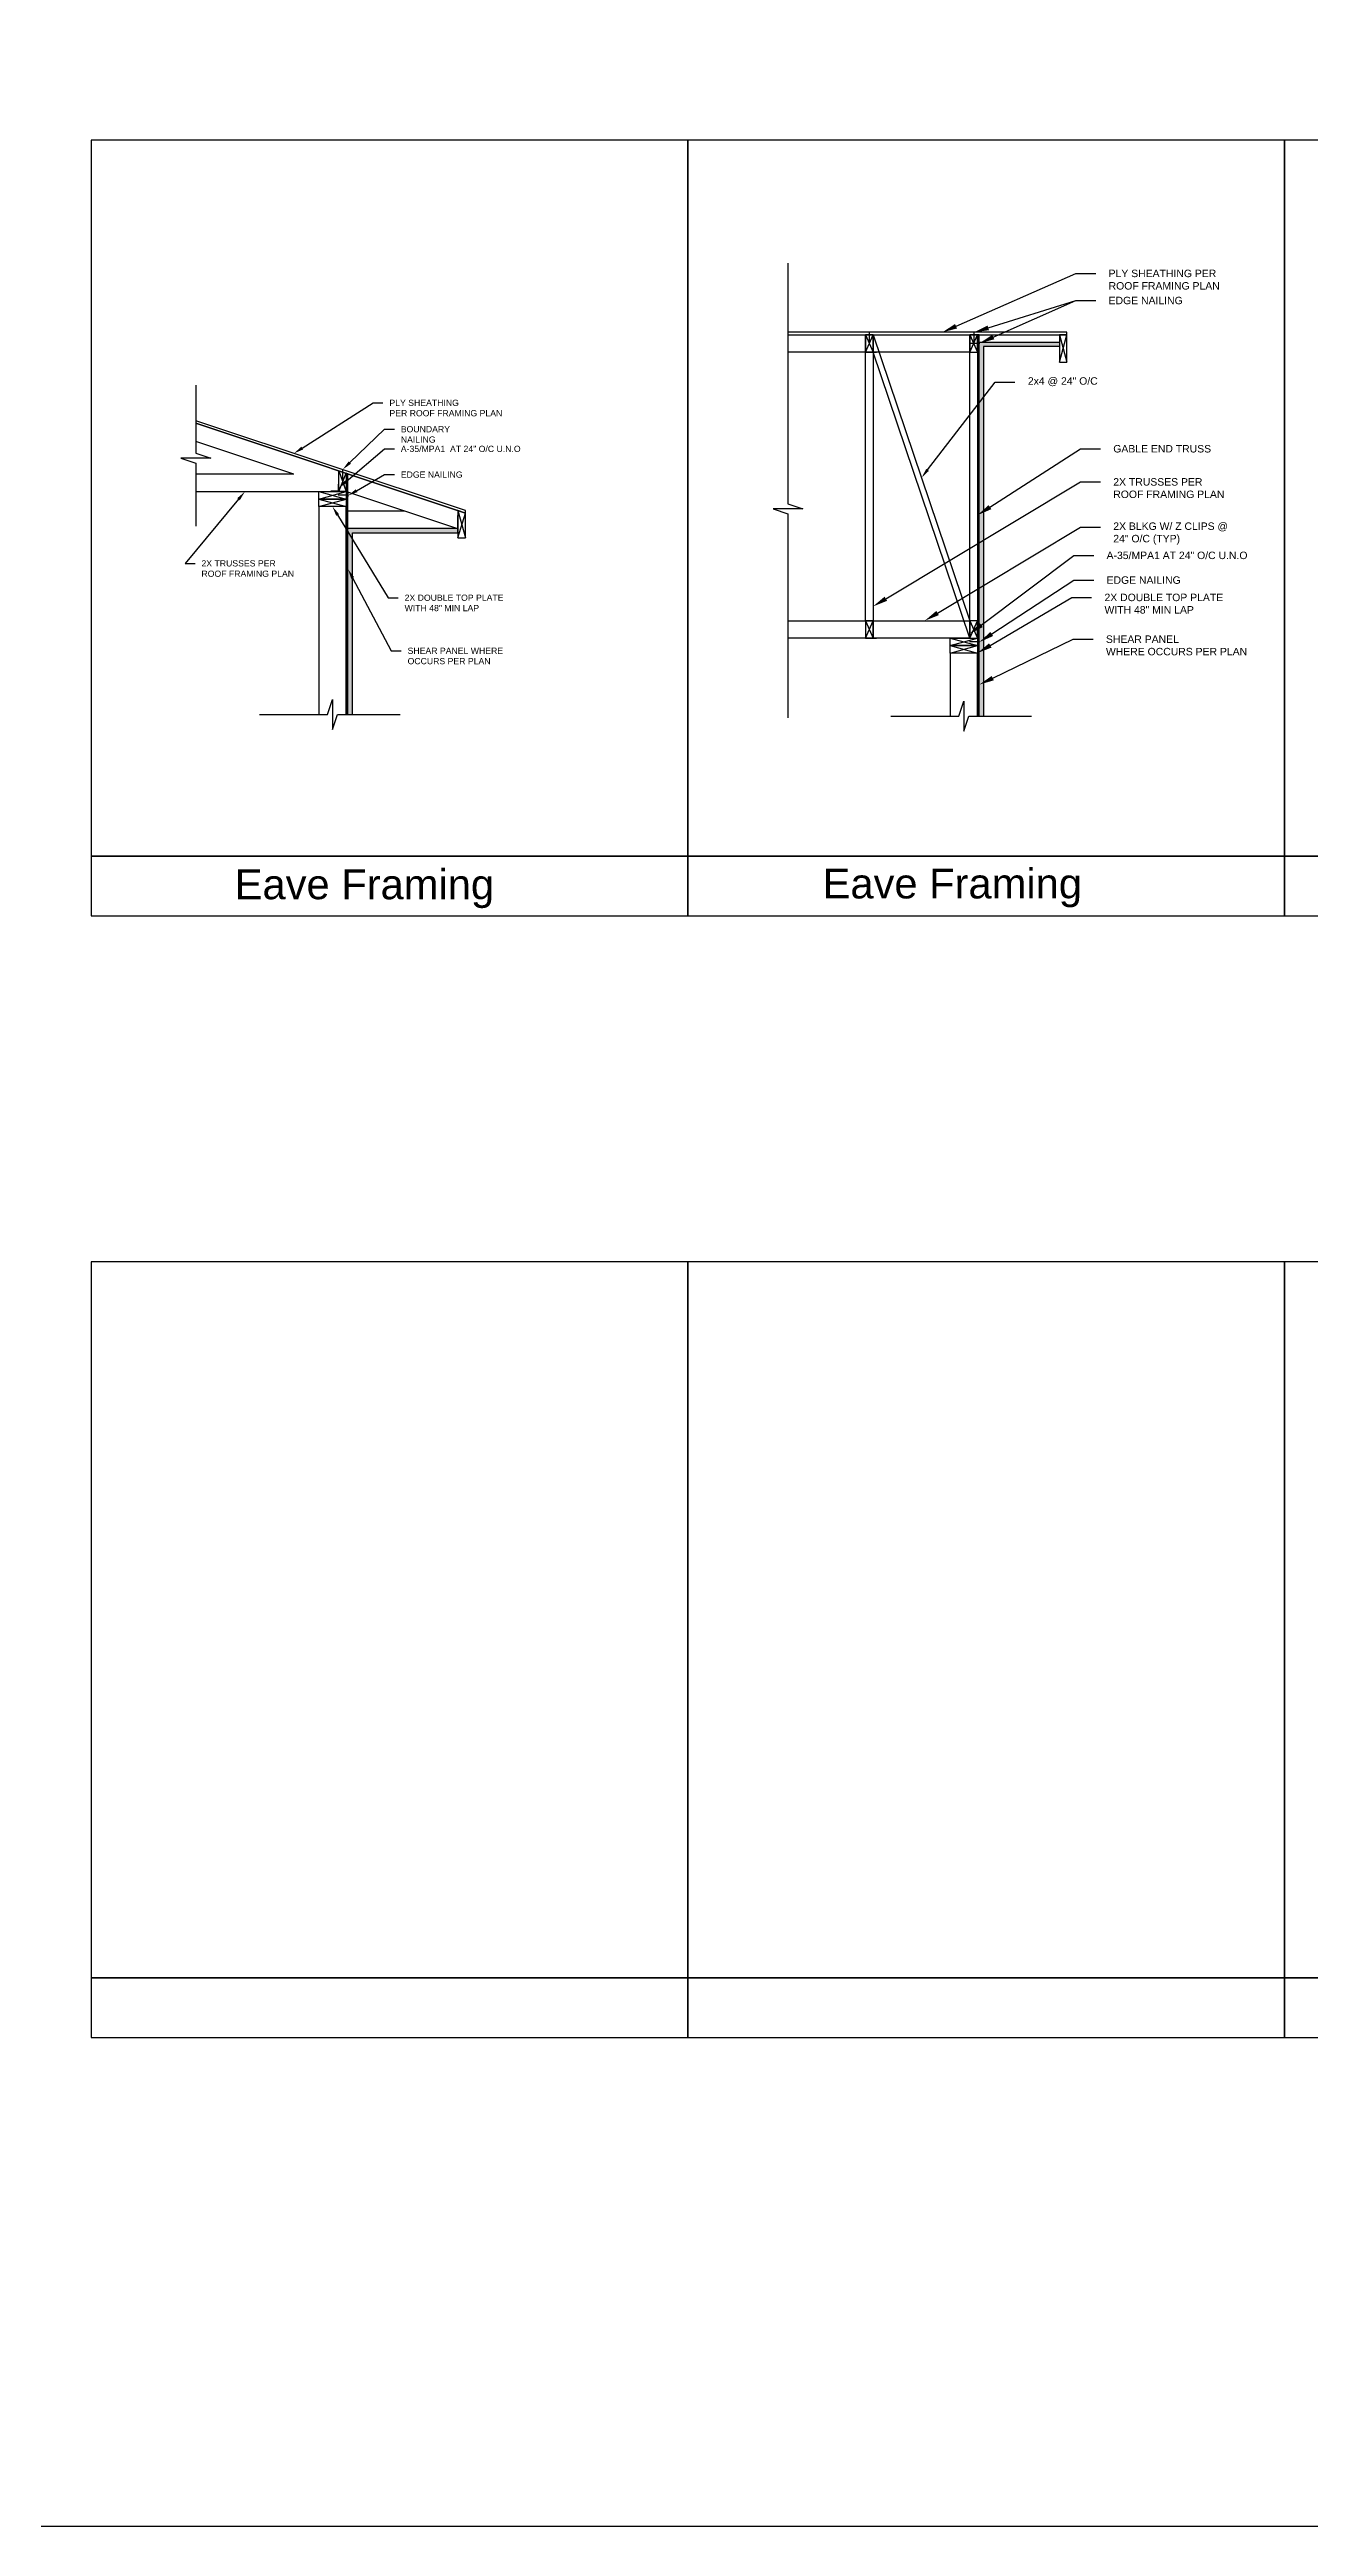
# Model space of a CAD drawing. Header units: inches. Extents: x -350 to 3672, y -1325 to 3943.
# Drawn here: x 1612.4 to 1865.8, y 1295.7 to 1794 of the extents above; entities that cross this region are included whole.
import ezdxf
from ezdxf import colors
from ezdxf.entities.mleader import LeaderData, LeaderLine
from ezdxf.math import Vec2, Vec3

# ---------------------------------------------------------------- set-up
doc = ezdxf.new("R2010")
doc.units = ezdxf.units.IN
doc.header["$MEASUREMENT"] = 0
doc.layers.add('F.P. Room Labels', color=7, linetype='Continuous')
doc.layers.add('Roof Framing - Details', color=7, linetype='Continuous')
doc.styles.get("Standard").update_dxf_attribs({"font": 'arial.ttf'})
pattern_1 = [(37.5, (0, 0), (-0.01889801, 0.57804713), [0, -0.456, 0, -0.51, 0, -0.4875]), (7.5, (0, 0), (0.530933, 0.84664382), [0, -0.246, 0, -0.411, 0, -0.1575]), (327.5, (-0.369, 0), (0.93424256, 0.00169772), [0, -0.15, 0, -0.54, 0, -0.705]), (317.5, (-0.369, 0), (0.90183798, 0.26330267), [0, -0.075, 0, -0.354, 0, -0.405])]

msp = doc.modelspace()

# ---------------------------------------------------------------- hatches: boundary and pattern name
at = {"transparency": 33554559}
h = msp.add_hatch(dxfattribs=at)
h.set_pattern_fill('AR-SAND', color=256, scale=0.3)
h.set_pattern_definition(pattern_1)
h.paths.add_polyline_path([(1675.1048, 1697.61147), (1676.24977, 1696.73647), (1694.55052, 1696.73647), (1694.55052, 1697.54715), (1694.35754, 1697.61147)])
h.paths.add_polyline_path([(1676.24977, 1696.73647), (1675.1048, 1697.61147), (1672.42552, 1697.61147), (1672.42552, 1693.56, 0.023620425), (1673.30052, 1692.33318), (1673.30052, 1696.73647)])
h.paths.add_polyline_path([(1673.30052, 1692.33318, -0.023620425), (1672.42552, 1693.56), (1672.42552, 1660.20312), (1673.30052, 1660.20312)])
at = {"layer": 'Roof Framing - Details', "transparency": 33554559}
h = msp.add_hatch(dxfattribs=at)
h.set_pattern_fill('AR-SAND', color=256, scale=0.3)
h.set_pattern_definition(pattern_1)
h.paths.add_polyline_path([(1799.40955, 1722.93634), (1800.28455, 1724.07275), (1800.28455, 1734.22467), (1815.53455, 1734.22467), (1815.53455, 1735.09967), (1799.40955, 1735.09967)])
h.paths.add_polyline_path([(1800.28455, 1724.07275), (1799.40955, 1722.93634), (1799.40955, 1716.17231, 0.014726735), (1800.28455, 1715.8293)])
h.paths.add_polyline_path([(1800.28455, 1715.8293, -0.014726735), (1799.40955, 1716.17231), (1799.40955, 1694.77363), (1800.28455, 1695.29852)])
h.paths.add_polyline_path([(1800.28455, 1695.29852), (1799.40955, 1694.77363), (1799.40955, 1685.65564), (1800.28455, 1686.18053)])
h.paths.add_polyline_path([(1799.40955, 1659.8642), (1800.28455, 1659.8642), (1800.28455, 1686.18053), (1799.40955, 1685.65564)])
at = {"layer": 'Roof Framing - Details', "transparency": 33554636}
h = msp.add_hatch(color=256, dxfattribs=at)
h.dxf.hatch_style = 1
h.paths.add_polyline_path([(1670.55052, 1706.54717), (1670.42552, 1706.54717), (1670.42552, 1705.17217), (1669.05052, 1705.17217), (1669.05052, 1705.04717), (1670.55052, 1705.04717)])
h = msp.add_hatch(color=256, dxfattribs=at)
h.dxf.hatch_style = 1
h.paths.add_polyline_path([(1797.53455, 1677.07684), (1797.40955, 1677.07684), (1797.40955, 1675.70184), (1796.03455, 1675.70184), (1796.03455, 1675.57684), (1797.53455, 1675.57684)])

# ---------------------------------------------------------------- linework, layer by layer
msp.add_line((1696.05052, 1695.73647), (1696.05052, 1696.73647))
at = {"color": 3}
msp.add_lwpolyline([(1277.33969, 2172.8427), (2827.87242, 2172.8427), (2827.87242, 1295.71369), (1277.33969, 1295.71369)], close=True, dxfattribs=at)
for points in [[(1620.78058, 1775.72693), (1620.78058, 1631.72693), (1740.78058, 1631.72693), (1740.78058, 1775.72693), (1620.78058, 1775.72693)], [(1740.78058, 1775.72693), (1740.78058, 1631.72693), (1860.78058, 1631.72693), (1860.78058, 1775.72693), (1740.78058, 1775.72693)], [(1860.78058, 1775.72693), (1860.78058, 1631.72693), (1980.78058, 1631.72693), (1980.78058, 1775.72693), (1860.78058, 1775.72693)], [(1620.78058, 1631.72693), (1620.78058, 1619.72693), (1740.78058, 1619.72693), (1740.78058, 1631.72693), (1620.78058, 1631.72693)], [(1740.78058, 1631.72693), (1740.78058, 1619.72693), (1860.78058, 1619.72693), (1860.78058, 1631.72693), (1740.78058, 1631.72693)], [(1860.78058, 1631.72693), (1860.78058, 1619.72693), (1980.78058, 1619.72693), (1980.78058, 1631.72693), (1860.78058, 1631.72693)]]:
    msp.add_lwpolyline(points)
at = {"layer": 'F.P. Room Labels'}
for points in [[(1620.78058, 1550.0833), (1620.78058, 1406.0833), (1740.78058, 1406.0833), (1740.78058, 1550.0833), (1620.78058, 1550.0833)], [(1740.78058, 1550.0833), (1740.78058, 1406.0833), (1860.78058, 1406.0833), (1860.78058, 1550.0833), (1740.78058, 1550.0833)], [(1860.78058, 1550.0833), (1860.78058, 1406.0833), (1980.78058, 1406.0833), (1980.78058, 1550.0833), (1860.78058, 1550.0833)], [(1620.78058, 1406.0833), (1620.78058, 1394.0833), (1740.78058, 1394.0833), (1740.78058, 1406.0833), (1620.78058, 1406.0833)], [(1740.78058, 1406.0833), (1740.78058, 1394.0833), (1860.78058, 1394.0833), (1860.78058, 1406.0833), (1740.78058, 1406.0833)], [(1860.78058, 1406.0833), (1860.78058, 1394.0833), (1980.78058, 1394.0833), (1980.78058, 1406.0833), (1860.78058, 1406.0833)]]:
    msp.add_lwpolyline(points, dxfattribs=at)
at = {"layer": 'Roof Framing - Details'}
for p, q in [((1778.03455, 1736.59967), (1776.53455, 1736.59967)), ((1776.53455, 1736.59967), (1776.53455, 1733.09967)), ((1776.53455, 1736.59967), (1778.03455, 1733.09967)), ((1776.53455, 1733.09967), (1778.03455, 1736.59967)), ((1777.22205, 1737.09967), (1777.34705, 1737.09967)), ((1777.28455, 1737.09967), (1777.28455, 1735.09967)), ((1777.28455, 1736.59967), (1778.03455, 1736.59967)), ((1778.03455, 1733.09967), (1778.03455, 1736.59967)), ((1778.03455, 1733.09967), (1778.03455, 1736.59967)), ((1778.03455, 1736.59967), (1778.03455, 1733.09967)), ((1778.03455, 1736.59967), (1797.53455, 1679.07684)), ((1799.40955, 1734.84967), (1797.40955, 1734.84967)), ((1799.03455, 1736.59967), (1797.53455, 1736.59967)), ((1797.53455, 1736.59967), (1797.53455, 1733.09967)), ((1797.53455, 1736.59967), (1799.03455, 1733.09967)), ((1797.53455, 1733.09967), (1799.03455, 1736.59967)), ((1797.53455, 1733.09967), (1797.53455, 1736.59967)), ((1798.28455, 1736.59967), (1797.53455, 1736.59967)), ((1797.53455, 1736.59967), (1797.53455, 1733.09967)), ((1798.22205, 1737.09967), (1798.34705, 1737.09967)), ((1798.28455, 1737.09967), (1798.28455, 1735.09967)), ((1799.03455, 1733.09967), (1799.03455, 1736.59967)), ((1799.40955, 1734.91217), (1799.40955, 1734.78717)), ((1815.53455, 1731.09967), (1817.03455, 1736.59967)), ((1815.53455, 1736.59967), (1817.03455, 1731.09967)), ((1776.53455, 1733.09967), (1778.03455, 1733.09967)), ((1778.03455, 1733.09967), (1778.73463, 1733.09967)), ((1797.53455, 1675.57684), (1778.03455, 1733.09967)), ((1797.53455, 1733.09967), (1796.83447, 1733.09967)), ((1797.53455, 1733.09967), (1799.03455, 1733.09967)), ((1696.05052, 1700.73647), (1641.82996, 1718.81004)), ((1661.55055, 1708.54717), (1641.82996, 1715.12072)), ((1670.55052, 1709.2365), (1672.05052, 1705.04717)), ((1671.22861, 1709.48963), (1671.35361, 1709.48963)), ((1671.29111, 1709.48963), (1671.29111, 1707.48963)), ((1661.55055, 1708.54717), (1641.82996, 1708.54717)), ((1641.82996, 1705.04717), (1670.55052, 1705.04717)), ((1666.55052, 1705.04717), (1672.05052, 1703.54717)), ((1666.55052, 1703.54717), (1672.05052, 1705.04717)), ((1669.05052, 1705.04717), (1669.05052, 1705.17217)), ((1669.05052, 1705.17217), (1670.42552, 1705.17217)), ((1669.05052, 1705.04717), (1670.55052, 1705.04717)), ((1670.55052, 1706.54717), (1670.42552, 1706.54717)), ((1670.42552, 1706.54717), (1670.42552, 1705.17217)), ((1672.42552, 1704.29717), (1670.42552, 1704.29717)), ((1670.55052, 1705.04717), (1672.05052, 1708.73649)), ((1670.55052, 1705.04717), (1670.55052, 1708.54717)), ((1670.55052, 1705.04717), (1670.55052, 1706.54717)), ((1694.55052, 1697.54715), (1672.42552, 1704.92217)), ((1672.42552, 1704.92217), (1672.42552, 1704.04717)), ((1672.42552, 1704.35967), (1672.42552, 1704.23467)), ((1666.55052, 1703.54717), (1672.05052, 1702.04717)), ((1666.55052, 1702.04717), (1672.05052, 1703.54717)), ((1683.85757, 1701.11147), (1672.42552, 1701.11147)), ((1694.55052, 1701.23647), (1696.05052, 1695.73647)), ((1694.55052, 1695.73647), (1696.05052, 1700.73647)), ((1694.55052, 1696.73647), (1694.55052, 1700.23647)), ((1694.35754, 1697.61147), (1672.42552, 1697.61147)), ((1673.30052, 1660.20312), (1673.30052, 1696.73647)), ((1673.30052, 1696.73647), (1694.55052, 1696.73647)), ((1694.55052, 1697.54715), (1694.55052, 1696.67215)), ((1778.03455, 1679.07684), (1776.53455, 1679.07684)), ((1776.53455, 1679.07684), (1776.53455, 1675.57684)), ((1776.53455, 1679.07684), (1778.03455, 1675.57684)), ((1776.53455, 1675.57684), (1778.03455, 1679.07684)), ((1776.53455, 1675.57684), (1778.03455, 1675.57684)), ((1777.28455, 1679.07684), (1778.03455, 1679.07684)), ((1778.03455, 1675.57684), (1778.03455, 1679.07684)), ((1778.03455, 1679.07684), (1778.03455, 1675.57684)), ((1778.03455, 1675.57684), (1778.73463, 1675.57684)), ((1793.53455, 1675.57684), (1799.03455, 1674.07684)), ((1793.53455, 1674.07684), (1799.03455, 1675.57684)), ((1797.53455, 1675.57684), (1796.83447, 1675.57684)), ((1797.53455, 1677.07684), (1797.40955, 1677.07684)), ((1797.40955, 1677.07684), (1797.40955, 1675.70184)), ((1799.40955, 1674.82684), (1797.40955, 1674.82684)), ((1799.03455, 1679.07684), (1797.53455, 1679.07684)), ((1797.53455, 1679.07684), (1797.53455, 1675.57684)), ((1797.53455, 1679.07684), (1799.03455, 1675.57684)), ((1797.53455, 1675.57684), (1799.03455, 1679.07684)), ((1797.53455, 1675.57684), (1797.53455, 1679.07684)), ((1798.28455, 1679.07684), (1797.53455, 1679.07684)), ((1797.53455, 1679.07684), (1797.53455, 1675.57684)), ((1797.53455, 1675.57684), (1799.03455, 1675.57684)), ((1799.03455, 1675.57684), (1799.03455, 1679.07684)), ((1799.40955, 1674.88934), (1799.40955, 1674.76434)), ((1793.53455, 1674.07684), (1799.03455, 1672.57684)), ((1793.53455, 1672.57684), (1799.03455, 1674.07684)), ((1672.42552, 1660.20312), (1673.30052, 1660.20312))]:
    msp.add_line(p, q, dxfattribs=at)
for points in [[(1760.92307, 1751.00833), (1760.92307, 1702.59528), (1763.92307, 1701.59528), (1757.92307, 1701.59528), (1760.92307, 1700.59528), (1760.92307, 1659.55437)], [(1760.92307, 1736.59967), (1797.53455, 1736.59967), (1797.53455, 1733.09967), (1760.92307, 1733.09967)], [(1776.53455, 1679.07684), (1776.53455, 1736.59967), (1778.03455, 1736.59967), (1778.03455, 1679.07684), (1776.53455, 1679.07684)], [(1797.53455, 1679.07684), (1797.53455, 1736.59967), (1799.03455, 1736.59967), (1799.03455, 1679.07684), (1797.53455, 1679.07684)], [(1799.40955, 1659.8642), (1799.40955, 1736.59967), (1799.03455, 1736.59967), (1799.03455, 1659.8642)], [(1799.40955, 1659.8642), (1799.40955, 1735.09967), (1815.53455, 1735.09967), (1815.53455, 1734.22467), (1800.28455, 1734.22467), (1800.28455, 1659.8642)], [(1641.82996, 1726.44757), (1641.82996, 1712.74647), (1644.82996, 1711.74647), (1638.82996, 1711.74647), (1641.82996, 1710.74647), (1641.82996, 1698.11686)], [(1672.05052, 1660.20312), (1672.05052, 1702.04717), (1666.55052, 1702.04717), (1666.55052, 1660.20312)], [(1760.92307, 1679.07684), (1797.53455, 1679.07684), (1797.53455, 1675.57684), (1760.92307, 1675.57684)], [(1799.03455, 1659.8642), (1799.03455, 1672.57684), (1793.53455, 1672.57684), (1793.53455, 1659.8642)], [(1654.59941, 1660.20312), (1668.30052, 1660.20312), (1669.30052, 1663.20312), (1669.30052, 1657.20312), (1670.30052, 1660.20312), (1682.93013, 1660.20312)], [(1781.58345, 1659.8642), (1795.28455, 1659.8642), (1796.28455, 1662.8642), (1796.28455, 1656.8642), (1797.28455, 1659.8642), (1809.91416, 1659.8642)]]:
    msp.add_lwpolyline(points, dxfattribs=at)
for points in [[(1817.03455, 1737.09967), (1760.92307, 1737.09967), (1760.92307, 1736.59967), (1799.03455, 1736.59967), (1817.03455, 1736.59967)], [(1815.53455, 1731.09967), (1817.03455, 1731.09967), (1817.03455, 1736.59967), (1815.53455, 1736.59967)], [(1641.82996, 1718.81004), (1696.05052, 1700.73647), (1696.05052, 1701.23647), (1641.82996, 1719.31004)], [(1672.05052, 1705.04717), (1670.55052, 1705.04717), (1670.55052, 1709.2365), (1672.05052, 1708.73649)], [(1666.55052, 1703.54717), (1666.55052, 1705.04717), (1672.05052, 1705.04717), (1672.05052, 1703.54717)], [(1672.05052, 1708.73649), (1672.05052, 1660.20312), (1672.42552, 1660.20312), (1672.42552, 1708.61149)], [(1666.55052, 1702.04717), (1666.55052, 1703.54717), (1672.05052, 1703.54717), (1672.05052, 1702.04717)], [(1694.55052, 1695.73647), (1696.05052, 1695.73647), (1696.05052, 1700.73647), (1694.55052, 1701.23647)], [(1793.53455, 1674.07684), (1793.53455, 1675.57684), (1799.03455, 1675.57684), (1799.03455, 1674.07684)], [(1793.53455, 1672.57684), (1793.53455, 1674.07684), (1799.03455, 1674.07684), (1799.03455, 1672.57684)]]:
    msp.add_lwpolyline(points, close=True, dxfattribs=at)

# ---------------------------------------------------------------- texts
at = {"char_height": 6, "attachment_point": 1}
for insert in [(1649.64227, 1629.04725), (1767.89331, 1629.21007)]:
    msp.add_mtext_dynamic_manual_height_columns('Eave Framing ', width=112.2279418, gutter_width=1, heights=[0], dxfattribs=dict(at, insert=insert))

# ---------------------------------------------------------------- leaders
ml = msp.add_multileader_mtext('Standard')
ml.set_content('PLY SHEATHING \\PPER ROOF FRAMING PLAN', color=256)
ml.set_leader_properties()
ml.build(insert=Vec2(0, 0))
ml.multileader.update_dxf_attribs({"dogleg_length": 3.98438, "arrow_head_size": 2, "scale": 0.5})
ctx = ml.context
ctx.base_point, ctx.scale, ctx.char_height, ctx.arrow_head_size, ctx.landing_gap_size, ctx.plane_origin = Vec3(1679.46121, 1722.89462), 0.5, 1.25, 2, 1.29688, Vec3(1668.94024, 1710.27326)
notes = []
notes.append((ctx, [(0, (1, 1, 0), (1677.46902, 1722.89462), (1, 0), 1.99219, [(0, [(1661.55055, 1712.73649)], 0, [])])]))
ctx.mtext.insert, ctx.mtext.flow_direction = Vec3(1680.75808, 1723.53027), 5
ml = msp.add_multileader_mtext('Standard')
ml.set_content('A-35/MPA1  AT 24" O/C U.N.O', color=256)
ml.set_leader_properties()
ml.build(insert=Vec2(0, 0))
ml.multileader.update_dxf_attribs({"dogleg_length": 3.98438, "arrow_head_size": 2, "scale": 0.5})
ctx = ml.context
ctx.base_point, ctx.scale, ctx.char_height, ctx.arrow_head_size, ctx.landing_gap_size, ctx.plane_origin = Vec3(1681.75136, 1713.63214), 0.5, 1.25, 2, 1.29688, Vec3(1670.55052, 1705.79717)
notes.append((ctx, [(0, (1, 1, 0), (1679.75917, 1713.63214), (1, 0), 1.99219, [(0, [(1670.55052, 1705.79717)], 0, [])])]))
ctx.mtext.insert, ctx.mtext.flow_direction = Vec3(1683.04823, 1714.26822), 5
ml = msp.add_multileader_mtext('Standard')
ml.set_content('BOUNDARY NAILING', color=256)
ml.set_leader_properties()
ml.build(insert=Vec2(0, 0))
ml.multileader.update_dxf_attribs({"dogleg_length": 3.98438, "arrow_head_size": 2, "scale": 0.5})
ctx = ml.context
ctx.base_point, ctx.scale, ctx.char_height, ctx.arrow_head_size, ctx.landing_gap_size, ctx.plane_origin = Vec3(1681.75136, 1717.59089), 0.5, 1.25, 2, 1.29688, Vec3(1671.35361, 1709.48963)
notes.append((ctx, [(0, (1, 1, 0), (1679.75917, 1717.59089), (1, 0), 1.99219, [(0, [(1671.35361, 1709.48963)], 0, [])])]))
ctx.mtext.insert, ctx.mtext.width, ctx.mtext.flow_direction = Vec3(1683.04823, 1718.22654), 15.47766, 5
ml = msp.add_multileader_mtext('Standard')
ml.set_content('EDGE NAILING', color=256)
ml.set_leader_properties()
ml.build(insert=Vec2(0, 0))
ml.multileader.update_dxf_attribs({"dogleg_length": 3.98438, "arrow_head_size": 2, "scale": 0.5})
ctx = ml.context
ctx.base_point, ctx.scale, ctx.char_height, ctx.arrow_head_size, ctx.landing_gap_size, ctx.plane_origin = Vec3(1681.75136, 1708.45682), 0.5, 1.25, 2, 1.29688, Vec3(1672.42552, 1704.23467)
notes.append((ctx, [(0, (1, 1, 0), (1679.75917, 1708.45682), (1, 0), 1.99219, [(0, [(1672.42552, 1704.23467)], 0, [])])]))
ctx.mtext.insert, ctx.mtext.flow_direction = Vec3(1683.04823, 1709.09247), 5
ml = msp.add_multileader_mtext('Standard')
ml.set_content('2X TRUSSES PER \\PROOF FRAMING PLAN', color=256)
ml.set_leader_properties()
ml.build(insert=Vec2(0, 0))
ml.multileader.update_dxf_attribs({"dogleg_length": 3.98438, "arrow_head_size": 2, "scale": 0.5})
ctx = ml.context
ctx.base_point, ctx.scale, ctx.char_height, ctx.arrow_head_size, ctx.landing_gap_size, ctx.plane_origin = Vec3(1641.65323, 1690.60505), 0.5, 1.25, 2, 1.29688, Vec3(1651.69025, 1711.83394)
notes.append((ctx, [(0, (1, 1, 0), (1639.66104, 1690.60505), (1, 0), 1.99219, [(0, [(1651.69025, 1705.04717)], 0, [])])]))
ctx.mtext.insert, ctx.mtext.flow_direction = Vec3(1642.95011, 1691.24071), 5
ml = msp.add_multileader_mtext('Standard')
ml.set_content('2X DOUBLE TOP PLATE \\PWITH 48" MIN LAP', color=256)
ml.set_leader_properties()
ml.build(insert=Vec2(0, 0))
ml.multileader.update_dxf_attribs({"dogleg_length": 3.98438, "arrow_head_size": 2, "scale": 0.5})
ctx = ml.context
ctx.base_point, ctx.scale, ctx.char_height, ctx.arrow_head_size, ctx.landing_gap_size, ctx.plane_origin = Vec3(1682.5193, 1683.69226), 0.5, 1.25, 2, 1.29688, Vec3(1669.30052, 1702.04717)
notes.append((ctx, [(0, (1, 1, 0), (1680.52711, 1683.69226), (1, 0), 1.99219, [(0, [(1669.30052, 1702.04717)], 0, [])])]))
ctx.mtext.insert, ctx.mtext.flow_direction = Vec3(1683.81618, 1684.32792), 5
ml = msp.add_multileader_mtext('Standard')
ml.set_content('SHEAR PANEL WHERE \\POCCURS PER PLAN', color=256)
ml.set_leader_properties()
ml.build(insert=Vec2(0, 0))
ml.multileader.update_dxf_attribs({"dogleg_length": 3.98438, "arrow_head_size": 2, "scale": 0.5})
ctx = ml.context
ctx.base_point, ctx.scale, ctx.char_height, ctx.arrow_head_size, ctx.landing_gap_size, ctx.plane_origin = Vec3(1683.11706, 1673.01974), 0.5, 1.25, 2, 1.29688, Vec3(1672.42552, 1684.40731)
notes.append((ctx, [(0, (1, 1, 0), (1681.12487, 1673.01974), (1, 0), 1.99219, [(0, [(1672.42552, 1689.45308)], 0, [])])]))
ctx.mtext.insert, ctx.mtext.flow_direction = Vec3(1684.41393, 1673.6554), 5
at = {"layer": 'Roof Framing - Details'}
ml = msp.add_multileader_mtext('Standard', dxfattribs=at)
ml.set_content('PLY SHEATHING PER \\PROOF FRAMING PLAN', color=256)
ml.set_leader_properties()
ml.build(insert=Vec2(0, 0))
ml.multileader.update_dxf_attribs({"dogleg_length": 3.98438, "arrow_head_size": 3})
ctx = ml.context
ctx.base_point, ctx.char_height, ctx.arrow_head_size, ctx.landing_gap_size, ctx.plane_origin = Vec3(1822.82545, 1748.92503), 1.5, 3, 2.59375, Vec3(1804.40022, 1746.75774)
notes.append((ctx, [(0, (1, 1, 0), (1818.84107, 1748.92503), (1, 0), 3.98438, [(0, [(1791.97881, 1737.09967)], 0, [])])]))
ctx.mtext.insert, ctx.mtext.flow_direction = Vec3(1825.4192, 1749.68782), 5
ml = msp.add_multileader_mtext('Standard', dxfattribs=at)
ml.set_content('EDGE NAILING', color=256)
ml.set_leader_properties()
ml.build(insert=Vec2(0, 0))
ml.multileader.update_dxf_attribs({"dogleg_length": 3.98438, "arrow_head_size": 3})
ctx = ml.context
ctx.base_point, ctx.char_height, ctx.arrow_head_size, ctx.landing_gap_size, ctx.plane_origin = Vec3(1822.82545, 1743.47832), 1.5, 3, 2.59375, Vec3(1798.34705, 1737.09967)
notes.append((ctx, [(0, (1, 1, 0), (1818.84107, 1743.47832), (1, 0), 3.98438, [(0, [(1798.34705, 1737.09967)], 0, [])])]))
ctx.mtext.insert, ctx.mtext.flow_direction = Vec3(1825.4192, 1744.24111), 5
ml = msp.add_multileader_mtext('Standard', dxfattribs=at)
ml.set_content('.', color=256)
ml.set_leader_properties()
ml.build(insert=Vec2(0, 0))
ml.multileader.update_dxf_attribs({"dogleg_length": 3.98438, "arrow_head_size": 3})
ctx = ml.context
ctx.base_point, ctx.char_height, ctx.arrow_head_size, ctx.landing_gap_size, ctx.plane_origin = Vec3(1822.82545, 1743.47832), 1, 3, 2.59375, Vec3(1799.47205, 1734.91217)
notes.append((ctx, [(0, (1, 1, 0), (1818.84107, 1743.47832), (1, 0), 3.98438, [(0, [(1799.47205, 1734.91217)], 0, [])])]))
ctx.mtext.insert, ctx.mtext.flow_direction = Vec3(1825.4192, 1743.97832), 5
ml = msp.add_multileader_mtext('Standard', dxfattribs=at)
ml.set_content('2x4 @ 24" O/C', color=256)
ml.set_leader_properties()
ml.build(insert=Vec2(0, 0))
ml.multileader.update_dxf_attribs({"dogleg_length": 3.98438, "arrow_head_size": 2})
ctx = ml.context
ctx.base_point, ctx.char_height, ctx.arrow_head_size, ctx.landing_gap_size, ctx.plane_origin = Vec3(1806.58407, 1727.07957), 1.5, 2, 2.59375, Vec3(1795.83961, 1658.26062)
notes.append((ctx, [(0, (1, 1, 0), (1802.5997, 1727.07957), (1, 0), 3.98438, [(0, [(1787.78455, 1707.83825)], 0, [])])]))
ctx.mtext.insert, ctx.mtext.width, ctx.mtext.flow_direction = Vec3(1809.17782, 1728.05007), 31.493667, 5
ml = msp.add_multileader_mtext('Standard', dxfattribs=at)
ml.set_content('GABLE END TRUSS', color=256)
ml.set_leader_properties()
ml.build(insert=Vec2(0, 0))
ml.multileader.update_dxf_attribs({"dogleg_length": 3.98438, "arrow_head_size": 3})
ctx = ml.context
ctx.base_point, ctx.char_height, ctx.arrow_head_size, ctx.landing_gap_size, ctx.plane_origin = Vec3(1823.76295, 1713.65432), 1.5, 3, 2.59375, Vec3(1807.08961, 1650.72522)
notes.append((ctx, [(0, (1, 1, 0), (1819.77857, 1713.65432), (1, 0), 3.98438, [(0, [(1799.03455, 1700.30285)], 0, [])])]))
ctx.mtext.insert, ctx.mtext.width, ctx.mtext.flow_direction = Vec3(1826.3567, 1714.41711), 31.493667, 5
ml = msp.add_multileader_mtext('Standard', dxfattribs=at)
ml.set_content('2X TRUSSES PER \\PROOF FRAMING PLAN', color=256)
ml.set_leader_properties()
ml.build(insert=Vec2(0, 0))
ml.multileader.update_dxf_attribs({"dogleg_length": 3.98438, "arrow_head_size": 3})
ctx = ml.context
ctx.base_point, ctx.char_height, ctx.arrow_head_size, ctx.landing_gap_size, ctx.plane_origin = Vec3(1823.76295, 1706.99247), 1.5, 3, 2.59375, Vec3(1786.08961, 1632.3737)
notes.append((ctx, [(0, (1, 1, 0), (1819.77857, 1706.99247), (1, 0), 3.98438, [(0, [(1778.03455, 1681.95133)], 0, [])])]))
ctx.mtext.insert, ctx.mtext.flow_direction = Vec3(1826.3567, 1707.75526), 5
ml = msp.add_multileader_mtext('Standard', dxfattribs=at)
ml.set_content('2X BLKG W/ Z CLIPS @ 24" O/C (TYP)', color=256)
ml.set_leader_properties()
ml.build(insert=Vec2(0, 0))
ml.multileader.update_dxf_attribs({"dogleg_length": 3.98438, "arrow_head_size": 3})
ctx = ml.context
ctx.base_point, ctx.char_height, ctx.arrow_head_size, ctx.landing_gap_size, ctx.plane_origin = Vec3(1823.76295, 1697.87448), 1.5, 3, 2.59375, Vec3(1796.49763, 1629.49921)
notes.append((ctx, [(0, (1, 1, 0), (1819.77857, 1697.87448), (1, 0), 3.98438, [(0, [(1788.44258, 1679.07684)], 0, [])])]))
ctx.mtext.insert, ctx.mtext.width, ctx.mtext.flow_direction = Vec3(1826.3567, 1698.84498), 25.0297253, 5
ml = msp.add_multileader_mtext('Standard', dxfattribs=at)
ml.set_content('A-35/MPA1 AT 24" O/C U.N.O', color=256)
ml.set_leader_properties()
ml.build(insert=Vec2(0, 0))
ml.multileader.update_dxf_attribs({"dogleg_length": 3.98438, "arrow_head_size": 3})
ctx = ml.context
ctx.base_point, ctx.char_height, ctx.arrow_head_size, ctx.landing_gap_size, ctx.plane_origin = Vec3(1822.41411, 1692.20786), 1.5, 3, 2.59375, Vec3(1797.40955, 1676.38934)
notes.append((ctx, [(0, (1, 1, 0), (1818.42973, 1692.20786), (1, 0), 3.98438, [(0, [(1797.40955, 1676.38934)], 0, [])])]))
ctx.mtext.insert, ctx.mtext.flow_direction = Vec3(1825.00786, 1692.97116), 5
ml = msp.add_multileader_mtext('Standard', dxfattribs=at)
ml.set_content('2X DOUBLE TOP PLATE \\PWITH 48" MIN LAP', color=256)
ml.set_leader_properties()
ml.build(insert=Vec2(0, 0))
ml.multileader.update_dxf_attribs({"dogleg_length": 3.98438, "arrow_head_size": 3})
ctx = ml.context
ctx.base_point, ctx.char_height, ctx.arrow_head_size, ctx.landing_gap_size, ctx.plane_origin = Vec3(1821.99706, 1683.74989), 1.5, 3, 2.59375, Vec3(1796.28455, 1672.57684)
notes.append((ctx, [(0, (1, 1, 0), (1818.01269, 1683.74989), (1, 0), 3.98438, [(0, [(1799.03455, 1672.57684)], 0, [])])]))
ctx.mtext.insert, ctx.mtext.flow_direction = Vec3(1824.59081, 1684.51268), 5
ml = msp.add_multileader_mtext('Standard', dxfattribs=at)
ml.set_content('EDGE NAILING', color=256)
ml.set_leader_properties()
ml.build(insert=Vec2(0, 0))
ml.multileader.update_dxf_attribs({"dogleg_length": 3.98438, "arrow_head_size": 3})
ctx = ml.context
ctx.base_point, ctx.char_height, ctx.arrow_head_size, ctx.landing_gap_size, ctx.plane_origin = Vec3(1822.41411, 1687.23519), 1.5, 3, 2.59375, Vec3(1807.48024, 1652.39947)
notes.append((ctx, [(0, (1, 1, 0), (1818.42973, 1687.23519), (1, 0), 3.98438, [(0, [(1799.40955, 1674.76434)], 0, [])])]))
ctx.mtext.insert, ctx.mtext.flow_direction = Vec3(1825.00786, 1687.99798), 5
ml = msp.add_multileader_mtext('Standard', dxfattribs=at)
ml.set_content('SHEAR PANEL \\PWHERE OCCURS PER PLAN', color=256)
ml.set_leader_properties()
ml.build(insert=Vec2(0, 0))
ml.multileader.update_dxf_attribs({"dogleg_length": 3.98438, "arrow_head_size": 3})
ctx = ml.context
ctx.base_point, ctx.char_height, ctx.arrow_head_size, ctx.landing_gap_size, ctx.plane_origin = Vec3(1822.28503, 1675.35264), 1.5, 3, 2.59375, Vec3(1799.40955, 1645.1488)
notes.append((ctx, [(0, (1, 1, 0), (1818.30065, 1675.35264), (1, 0), 3.98438, [(0, [(1799.40955, 1666.22052)], 0, [])])]))
ctx.mtext.insert, ctx.mtext.flow_direction = Vec3(1824.87878, 1676.11543), 5
for ctx, leaders in notes:
    for number, flags, end, landing, length, lines in leaders:
        leader = LeaderData()
        leader.index, (leader.has_last_leader_line, leader.has_dogleg_vector, leader.attachment_direction) = number, flags
        leader.last_leader_point, leader.dogleg_vector, leader.dogleg_length = Vec3(end), Vec3(landing), length
        for number, points, colour, breaks in lines:
            line = LeaderLine()
            line.index, line.vertices, line.color, line.breaks = number, Vec3.list(points), colors.encode_raw_color(colour), breaks
            leader.lines.append(line)
        ctx.leaders.append(leader)

doc.saveas('drawing.dxf')
